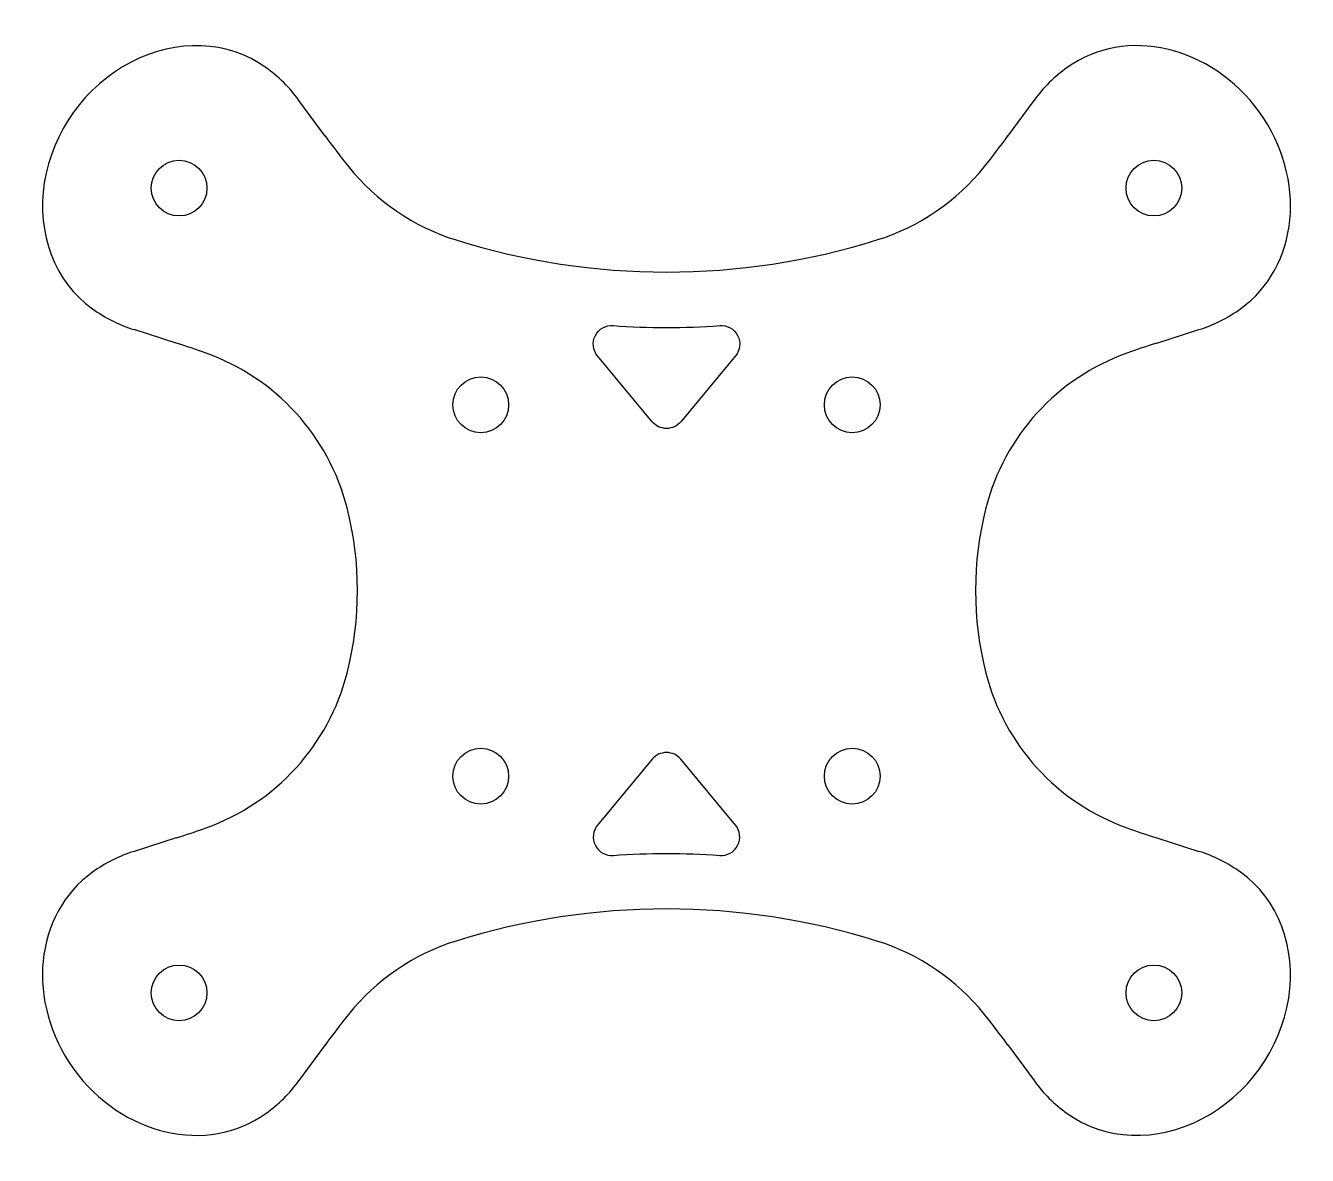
# Model space of a CAD drawing. Header units: millimetres. Extents: x -34.5 to 34.5, y -30.4 to 30.4.
import ezdxf

# ---------------------------------------------------------------- set-up
doc = ezdxf.new("R2010")
doc.units = ezdxf.units.MM
doc.layers.get('0').update_dxf_attribs({"linetype": 'CONTINUOUS'})

msp = doc.modelspace()

# ---------------------------------------------------------------- linework, layer by layer
for p, q in [((-18.38, 24.48), (-19.787, 26.4)), ((18.38, 24.48), (19.787, 26.4)), ((-26.396, 13.328), (-28.664, 14.049)), ((26.396, 13.328), (28.664, 14.049)), ((-26.396, -13.328), (-28.664, -14.049)), ((26.396, -13.328), (28.664, -14.049)), ((-18.38, -24.48), (-19.787, -26.4)), ((18.38, -24.48), (19.787, -26.4))]:
    msp.add_line(p, q)
for points in [[(-0.77, 9.09), (-3.711, 12.635, -0.661915), (-2.866, 14.271, 0.037758), (2.866, 14.271, -0.661915), (3.711, 12.635), (0.77, 9.09, -0.469712)], [(3.711, -12.635), (0.77, -9.09, 0.469712), (-0.77, -9.09), (-3.711, -12.635, 0.661915), (-2.866, -14.271, -0.037758), (2.866, -14.271, 0.661915)]]:
    msp.add_lwpolyline(points, format="xyb", close=True)
for centre in [(-26.24, 21.673), (26.24, 21.673), (-10, 10), (10, 10), (-10, -10), (10, -10), (-26.24, -21.673), (26.24, -21.673)]:
    msp.add_circle(centre, 1.5)
for centre, radius, start, end in [((-26.24, 21.673), 8, 36.22443, 54.29331), ((26.24, 21.673), 8, 125.70669, 143.77557), ((20.342, 52.846), 48, 216.22443, 218.70668), ((-20.342, 52.846), 48, 321.29332, 323.77557), ((-7.751, 30.334), 12, 218.70668, 252.65603), ((7.751, 30.334), 12, 287.34397, 321.29332), ((0, 55.151), 38, 252.65603, 287.34397), ((-26.24, 21.673), 8, 234.29331, 252.36218), ((26.24, 21.673), 8, 287.63782, 305.70669), ((-40.94, -32.416), 48, 70.3348, 72.36218), ((40.94, -32.416), 48, 107.63782, 109.6652), ((-28.825, 1.484), 12, 14.32243, 70.3348), ((28.825, 1.484), 12, 109.6652, 165.67757), ((-34.638, 0), 18, -14.32243, 14.32243), ((34.638, 0), 18, 165.67757, 194.32243), ((-28.825, -1.484), 12, 289.6652, 345.67757), ((28.825, -1.484), 12, 194.32243, 250.3348), ((-40.94, 32.416), 48, 287.63782, 289.6652), ((40.94, 32.416), 48, 250.3348, 252.36218), ((-26.24, -21.673), 8, 107.63782, 125.70669), ((26.24, -21.673), 8, 54.29331, 72.36218), ((0, -55.151), 38, 72.65603, 107.34397), ((-7.751, -30.334), 12, 107.34397, 141.29332), ((7.751, -30.334), 12, 38.70668, 72.65603), ((20.342, -52.846), 48, 141.29332, 143.77557), ((-20.342, -52.846), 48, 36.22443, 38.70668), ((-26.24, -21.673), 8, 305.70669, 323.77557), ((26.24, -21.673), 8, 216.22443, 234.29331)]:
    msp.add_arc(centre, radius, start, end)
for centre, major_axis, start_param, end_param in [((-26.24, 21.673), (4.669, 6.496), 0, 3.141593), ((26.24, 21.673), (-4.669, 6.496), 3.141593, 6.283185), ((-26.24, -21.673), (4.669, -6.496), 3.141593, 6.283185), ((26.24, -21.673), (-4.669, -6.496), 0, 3.141593)]:
    msp.add_ellipse(centre, major_axis=major_axis, ratio=0.875, start_param=start_param, end_param=end_param)

doc.saveas('drawing.dxf')
